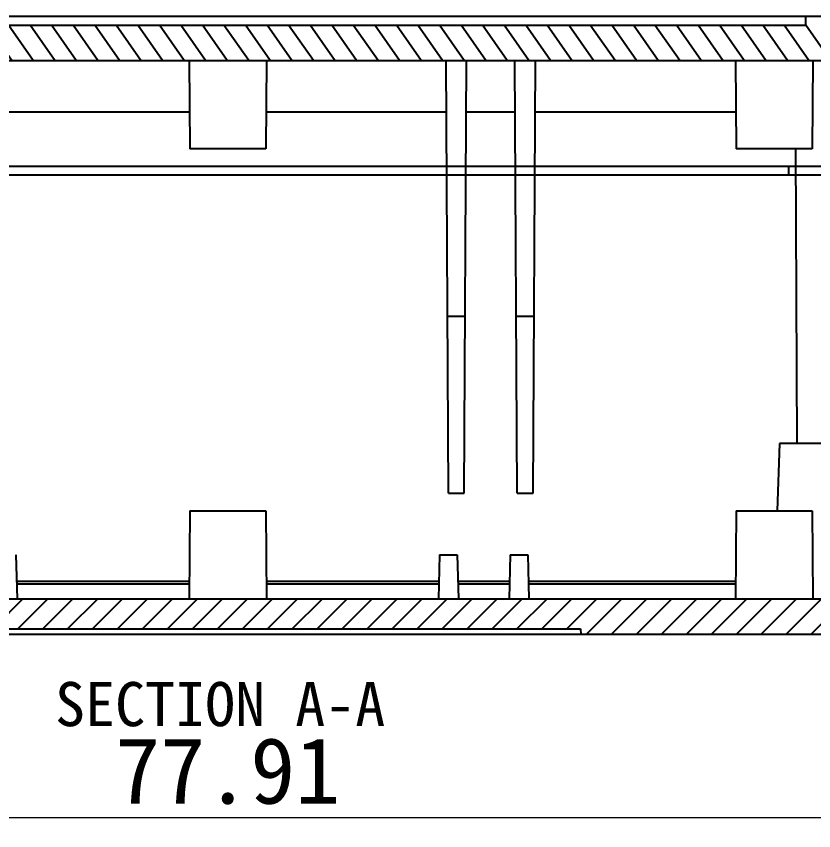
# Model space of a CAD drawing. Header units: millimetres. Extents: x 1690 to 2009, y -242 to -21.
# Drawn here: x 1760.69 to 1805.87, y -139.6 to -93.48 of the extents above; entities that cross this region are included whole.
import ezdxf
from ezdxf.enums import TextEntityAlignment as Align

# ---------------------------------------------------------------- set-up
doc = ezdxf.new("R2010")
doc.units = ezdxf.units.MM
doc.layers.add('dim', color=3, linetype='Continuous', lineweight=9)
doc.layers.add('hatch', color=56, linetype='Continuous', lineweight=9)
doc.styles.add('宋体', font='simsun.ttc')
doc.styles.add('样式 1', font='simkai.ttf')
doc.dimstyles.new('YanXiu', dxfattribs={"dimscale": 1.5, "dimtxt": 2.5, "dimasz": 2.2, "dimexe": 0.65, "dimexo": 0.65, "dimgap": 0.5, "dimtad": 1, "dimdsep": 46, "dimtxsty": '宋体', "dimcen": 0, "dimclrd": 3, "dimclre": 3, "dimclrt": 3, "dimazin": 2, "dimtfac": 1, "dimtofl": 0, "dimtmove": 0, "dimatfit": 3, "dimfxl": 0, "dimlwd": 5, "dimlwe": 5, "dimarcsym": 0})

# ---------------------------------------------------------------- blocks, each defined once
blk = doc.blocks.new('*D21')
at = {"layer": 'Defpoints', "color": 0}
for p in [(1733.715, -126.477), (1811.626, -126.477), (1811.626, -138.851)]:
    blk.add_point(p, dxfattribs=at)
at = {"layer": 'dim', "color": 3, "lineweight": 5}
for p, q in [((1733.715, -127.227), (1733.715, -139.601)), ((1811.626, -127.227), (1811.626, -139.601)), ((1736.715, -138.851), (1808.626, -138.851))]:
    blk.add_line(p, q, dxfattribs=at)
at = {"layer": 'dim', "color": 3}
for points in [[(1736.715, -138.351), (1736.715, -139.351), (1733.715, -138.851)], [(1808.626, -138.351), (1808.626, -139.351), (1811.626, -138.851)]]:
    blk.add_solid(points, dxfattribs=at)
at = {"layer": 'dim', "color": 3, "insert": (1772.67, -136.227), "char_height": 3.75, "attachment_point": 5, "style": '宋体'}
blk.add_mtext('77.91', dxfattribs=at)

msp = doc.modelspace()

# ---------------------------------------------------------------- hatches: boundary and pattern name
at = {"linetype": 'Continuous'}
h = msp.add_hatch(dxfattribs=at)
h.set_pattern_fill('2', color=2, angle=125, style=0, pattern_type=0)
h.set_pattern_definition([(125, (1654.1227, -270.1818), (-0.819152, -0.5735764), [])])
edge = h.paths.add_edge_path()
edge.add_line((1731.67, -123.477), (1732.471, -123.477))
edge.add_line((1731.67, -123.477), (1732.354, -97.372))
edge.add_spline(control_points=[(1732.354, -97.372), (1732.361, -97.086), (1732.567, -96.886), (1732.854, -96.886)], knot_values=[0, 0, 0, 0, 1, 1, 1, 1], weights=[1, 0.810868, 0.810868, 1], degree=3, periodic=0)
edge.add_line((1732.854, -96.886), (1733.367, -96.886))
edge.add_line((1733.367, -96.886), (1733.392, -95.912))
edge.add_spline(control_points=[(1735.891, -93.477), (1734.457, -93.477), (1733.43, -94.478), (1733.392, -95.912)], knot_values=[0, 0, 0, 0, 1, 1, 1, 1], weights=[1, 0.810868, 0.810868, 1], degree=3, periodic=0)
edge.add_line((1735.891, -93.477), (1738.891, -93.477))
edge.add_line((1738.918, -93.977), (1738.891, -93.477))
edge.add_line((1738.918, -93.977), (1806.423, -93.977))
edge.add_line((1806.423, -93.977), (1806.449, -93.477))
edge.add_line((1806.449, -93.477), (1809.449, -93.477))
edge.add_spline(control_points=[(1809.449, -93.477), (1810.883, -93.477), (1811.91, -94.478), (1811.948, -95.912)], knot_values=[0, 0, 0, 0, 1, 1, 1, 1], weights=[1, 0.810868, 0.810868, 1], degree=3, periodic=0)
edge.add_line((1811.973, -96.886), (1811.948, -95.912))
edge.add_line((1811.973, -96.886), (1812.487, -96.886))
edge.add_spline(control_points=[(1812.987, -97.372), (1812.979, -97.086), (1812.774, -96.886), (1812.487, -96.886)], knot_values=[0, 0, 0, 0, 1, 1, 1, 1], weights=[1, 0.810868, 0.810868, 1], degree=3, periodic=0)
edge.add_line((1813.67, -123.477), (1812.987, -97.372))
edge.add_line((1812.869, -123.477), (1813.67, -123.477))
edge.add_line((1812.869, -123.477), (1812.8, -125.477))
edge.add_line((1811.722, -125.477), (1812.8, -125.477))
edge.add_line((1811.722, -125.477), (1811.025, -98.886))
edge.add_line((1810.025, -98.886), (1811.025, -98.886))
edge.add_line((1810.025, -98.886), (1809.949, -95.964))
edge.add_spline(control_points=[(1809.449, -95.477), (1809.736, -95.477), (1809.941, -95.677), (1809.949, -95.964)], knot_values=[0, 0, 0, 0, 1, 1, 1, 1], weights=[1, 0.810868, 0.810868, 1], degree=3, periodic=0)
edge.add_line((1807.475, -95.477), (1809.449, -95.477))
edge.add_line((1807.449, -95.977), (1807.475, -95.477))
edge.add_line((1737.891, -95.977), (1807.449, -95.977))
edge.add_line((1737.891, -95.977), (1737.865, -95.477))
edge.add_line((1735.891, -95.477), (1737.865, -95.477))
edge.add_spline(control_points=[(1735.891, -95.477), (1735.605, -95.477), (1735.399, -95.677), (1735.392, -95.964)], knot_values=[0, 0, 0, 0, 1, 1, 1, 1], weights=[1, 0.810868, 0.810868, 1], degree=3, periodic=0)
edge.add_line((1735.315, -98.886), (1735.392, -95.964))
edge.add_line((1734.315, -98.886), (1735.315, -98.886))
edge.add_line((1733.618, -125.477), (1734.315, -98.886))
edge.add_line((1732.541, -125.477), (1733.618, -125.477))
edge.add_line((1732.471, -123.477), (1732.541, -125.477))
h = msp.add_hatch(dxfattribs=at)
h.set_pattern_fill('DEFAULT__5', color=2, angle=45, style=0, pattern_type=0)
h.set_pattern_definition([(45, (1654.1227, -270.1818), (-0.707107, 0.707107), [])])
edge = h.paths.add_edge_path()
edge.add_line((1717.894, -123.477), (1719.17, -123.477))
edge.add_line((1719.236, -125.377), (1719.17, -123.477))
edge.add_line((1719.236, -125.377), (1722.312, -125.377))
edge.add_line((1722.312, -125.377), (1722.42, -128.477))
edge.add_line((1718.329, -128.477), (1722.42, -128.477))
edge.add_spline(control_points=[(1718.329, -128.477), (1717.432, -128.477), (1716.806, -127.835), (1716.829, -126.938)], knot_values=[0, 0, 0, 0, 1, 1, 1, 1], weights=[1, 0.798527, 0.798527, 1], degree=3, periodic=0)
edge.add_line((1716.829, -126.938), (1716.895, -124.451))
edge.add_spline(control_points=[(1716.895, -124.451), (1716.91, -123.877), (1717.321, -123.477), (1717.894, -123.477)], knot_values=[0, 0, 0, 0, 1, 1, 1, 1], weights=[1, 0.810868, 0.810868, 1], degree=3, periodic=0)
edge = h.paths.add_edge_path()
edge.add_line((1729.17, -123.477), (1732.371, -123.477))
edge.add_line((1732.446, -125.627), (1732.371, -123.477))
edge.add_line((1732.446, -125.627), (1733.67, -125.627))
edge.add_line((1733.715, -126.477), (1733.67, -125.627))
edge.add_line((1733.715, -126.477), (1811.626, -126.477))
edge.add_line((1811.626, -126.477), (1811.67, -125.627))
edge.add_line((1811.67, -125.627), (1812.895, -125.627))
edge.add_line((1812.895, -125.627), (1812.97, -123.477))
edge.add_line((1812.97, -123.477), (1816.17, -123.477))
edge.add_line((1816.236, -125.377), (1816.17, -123.477))
edge.add_line((1816.236, -125.377), (1819.312, -125.377))
edge.add_line((1819.312, -125.377), (1819.42, -128.477))
edge.add_line((1814.751, -128.477), (1819.42, -128.477))
edge.add_line((1814.67, -126.938), (1814.751, -128.477))
edge.add_line((1813.67, -126.938), (1814.67, -126.938))
edge.add_line((1813.67, -126.938), (1813.589, -128.477))
edge.add_line((1792.67, -128.477), (1813.589, -128.477))
edge.add_line((1792.654, -128.177), (1792.67, -128.477))
edge.add_line((1752.686, -128.177), (1792.654, -128.177))
edge.add_line((1752.686, -128.177), (1752.67, -128.477))
edge.add_line((1731.751, -128.477), (1752.67, -128.477))
edge.add_line((1731.67, -126.938), (1731.751, -128.477))
edge.add_line((1730.67, -126.938), (1731.67, -126.938))
edge.add_line((1730.67, -126.938), (1730.589, -128.477))
edge.add_line((1725.92, -128.477), (1730.589, -128.477))
edge.add_line((1726.028, -125.377), (1725.92, -128.477))
edge.add_line((1726.028, -125.377), (1729.104, -125.377))
edge.add_line((1729.104, -125.377), (1729.17, -123.477))
edge = h.paths.add_edge_path()
edge.add_line((1826.17, -123.477), (1827.446, -123.477))
edge.add_spline(control_points=[(1828.446, -124.451), (1828.431, -123.877), (1828.02, -123.477), (1827.446, -123.477)], knot_values=[0, 0, 0, 0, 1, 1, 1, 1], weights=[1, 0.810868, 0.810868, 1], degree=3, periodic=0)
edge.add_line((1828.511, -126.938), (1828.446, -124.451))
edge.add_spline(control_points=[(1827.011, -128.477), (1827.908, -128.477), (1828.534, -127.835), (1828.511, -126.938)], knot_values=[0, 0, 0, 0, 1, 1, 1, 1], weights=[1, 0.798527, 0.798527, 1], degree=3, periodic=0)
edge.add_line((1822.92, -128.477), (1827.011, -128.477))
edge.add_line((1823.028, -125.377), (1822.92, -128.477))
edge.add_line((1823.028, -125.377), (1826.104, -125.377))
edge.add_line((1826.104, -125.377), (1826.17, -123.477))

# ---------------------------------------------------------------- linework, layer by layer
for p, q in [((1735.891, -93.477), (1809.449, -93.477)), ((1805.417, -93.977), (1805.417, -93.477)), ((1739.067, -93.977), (1805.417, -93.977))]:
    msp.add_line(p, q)
at = {"color": 7, "linetype": 'Continuous'}
for p, q in [((1737.891, -95.977), (1807.449, -95.977)), ((1737.891, -95.977), (1807.449, -95.977)), ((1770.476, -95.977), (1770.52, -100.977)), ((1774.864, -95.977), (1774.82, -100.977)), ((1785.17, -120.477), (1785.042, -95.977)), ((1786.07, -120.477), (1786.198, -95.977)), ((1789.07, -120.477), (1788.942, -95.977)), ((1789.97, -120.477), (1790.098, -95.977)), ((1801.426, -95.977), (1801.47, -100.977)), ((1805.814, -95.977), (1805.77, -100.977)), ((1760.283, -98.886), (1770.502, -98.886)), ((1774.838, -98.886), (1785.057, -98.886)), ((1786.183, -98.886), (1788.957, -98.886)), ((1790.083, -98.886), (1801.452, -98.886)), ((1774.82, -100.977), (1770.52, -100.977)), ((1805.77, -100.977), (1801.47, -100.977)), ((1804.828, -100.977), (1804.916, -117.677)), ((1735.891, -101.96), (1809.449, -101.96)), ((1804.449, -102.46), (1804.449, -101.96)), ((1738.918, -102.46), (1806.423, -102.46)), ((1738.918, -102.46), (1806.423, -102.46)), ((1786.122, -110.477), (1785.118, -110.477)), ((1790.022, -110.477), (1789.018, -110.477)), ((1803.92, -117.677), (1803.787, -121.477)), ((1810.42, -117.677), (1803.92, -117.677)), ((1785.17, -120.477), (1786.07, -120.477)), ((1789.07, -120.477), (1789.97, -120.477)), ((1770.52, -121.477), (1770.476, -126.477)), ((1770.52, -121.477), (1774.82, -121.477)), ((1774.82, -121.477), (1774.864, -126.477)), ((1801.47, -121.477), (1801.426, -126.477)), ((1801.47, -121.477), (1805.77, -121.477)), ((1805.77, -121.477), (1805.814, -126.477)), ((1760.67, -123.977), (1760.736, -126.477)), ((1784.67, -123.977), (1784.605, -126.477)), ((1784.67, -123.977), (1785.67, -123.977)), ((1785.67, -123.977), (1785.736, -126.477)), ((1788.67, -123.977), (1788.605, -126.477)), ((1788.67, -123.977), (1789.67, -123.977)), ((1789.67, -123.977), (1789.736, -126.477)), ((1760.709, -125.477), (1770.485, -125.477)), ((1760.713, -125.627), (1770.484, -125.627)), ((1774.855, -125.477), (1784.631, -125.477)), ((1774.856, -125.627), (1784.627, -125.627)), ((1785.709, -125.477), (1788.631, -125.477)), ((1785.713, -125.627), (1788.627, -125.627)), ((1789.709, -125.477), (1801.435, -125.477)), ((1789.713, -125.627), (1801.434, -125.627)), ((1733.715, -126.477), (1811.626, -126.477)), ((1733.715, -126.477), (1811.626, -126.477)), ((1752.686, -128.177), (1792.654, -128.177)), ((1752.686, -128.177), (1792.654, -128.177)), ((1792.654, -128.177), (1792.67, -128.477)), ((1792.654, -128.177), (1792.67, -128.477)), ((1725.538, -128.477), (1819.92, -128.477)), ((1792.67, -128.477), (1813.589, -128.477))]:
    msp.add_line(p, q, dxfattribs=at)

# ---------------------------------------------------------------- texts
at = {"layer": 'hatch', "color": 6, "style": '样式 1'}
msp.add_text('SECTION A-A', height=2.5, dxfattribs=at).set_placement((1772.239, -132.429), align=Align.MIDDLE)

# ---------------------------------------------------------------- dimensions: what is measured, and where the dimension line sits
at = {"layer": 'dim'}
dim = msp.add_linear_dim(base=(1811.626, -138.851), p1=(1733.715, -126.477), p2=(1811.626, -126.477), dimstyle='YanXiu', override={"dimasz": 2, "dimexe": 0.49975, "dimexo": 0.49975, "dimgap": 0.49975}, dxfattribs=at)
dim.commit()
dim.dimension.update_dxf_attribs({"geometry": '*D21', "text_midpoint": (1772.67, -136.227)})

doc.saveas('drawing.dxf')
